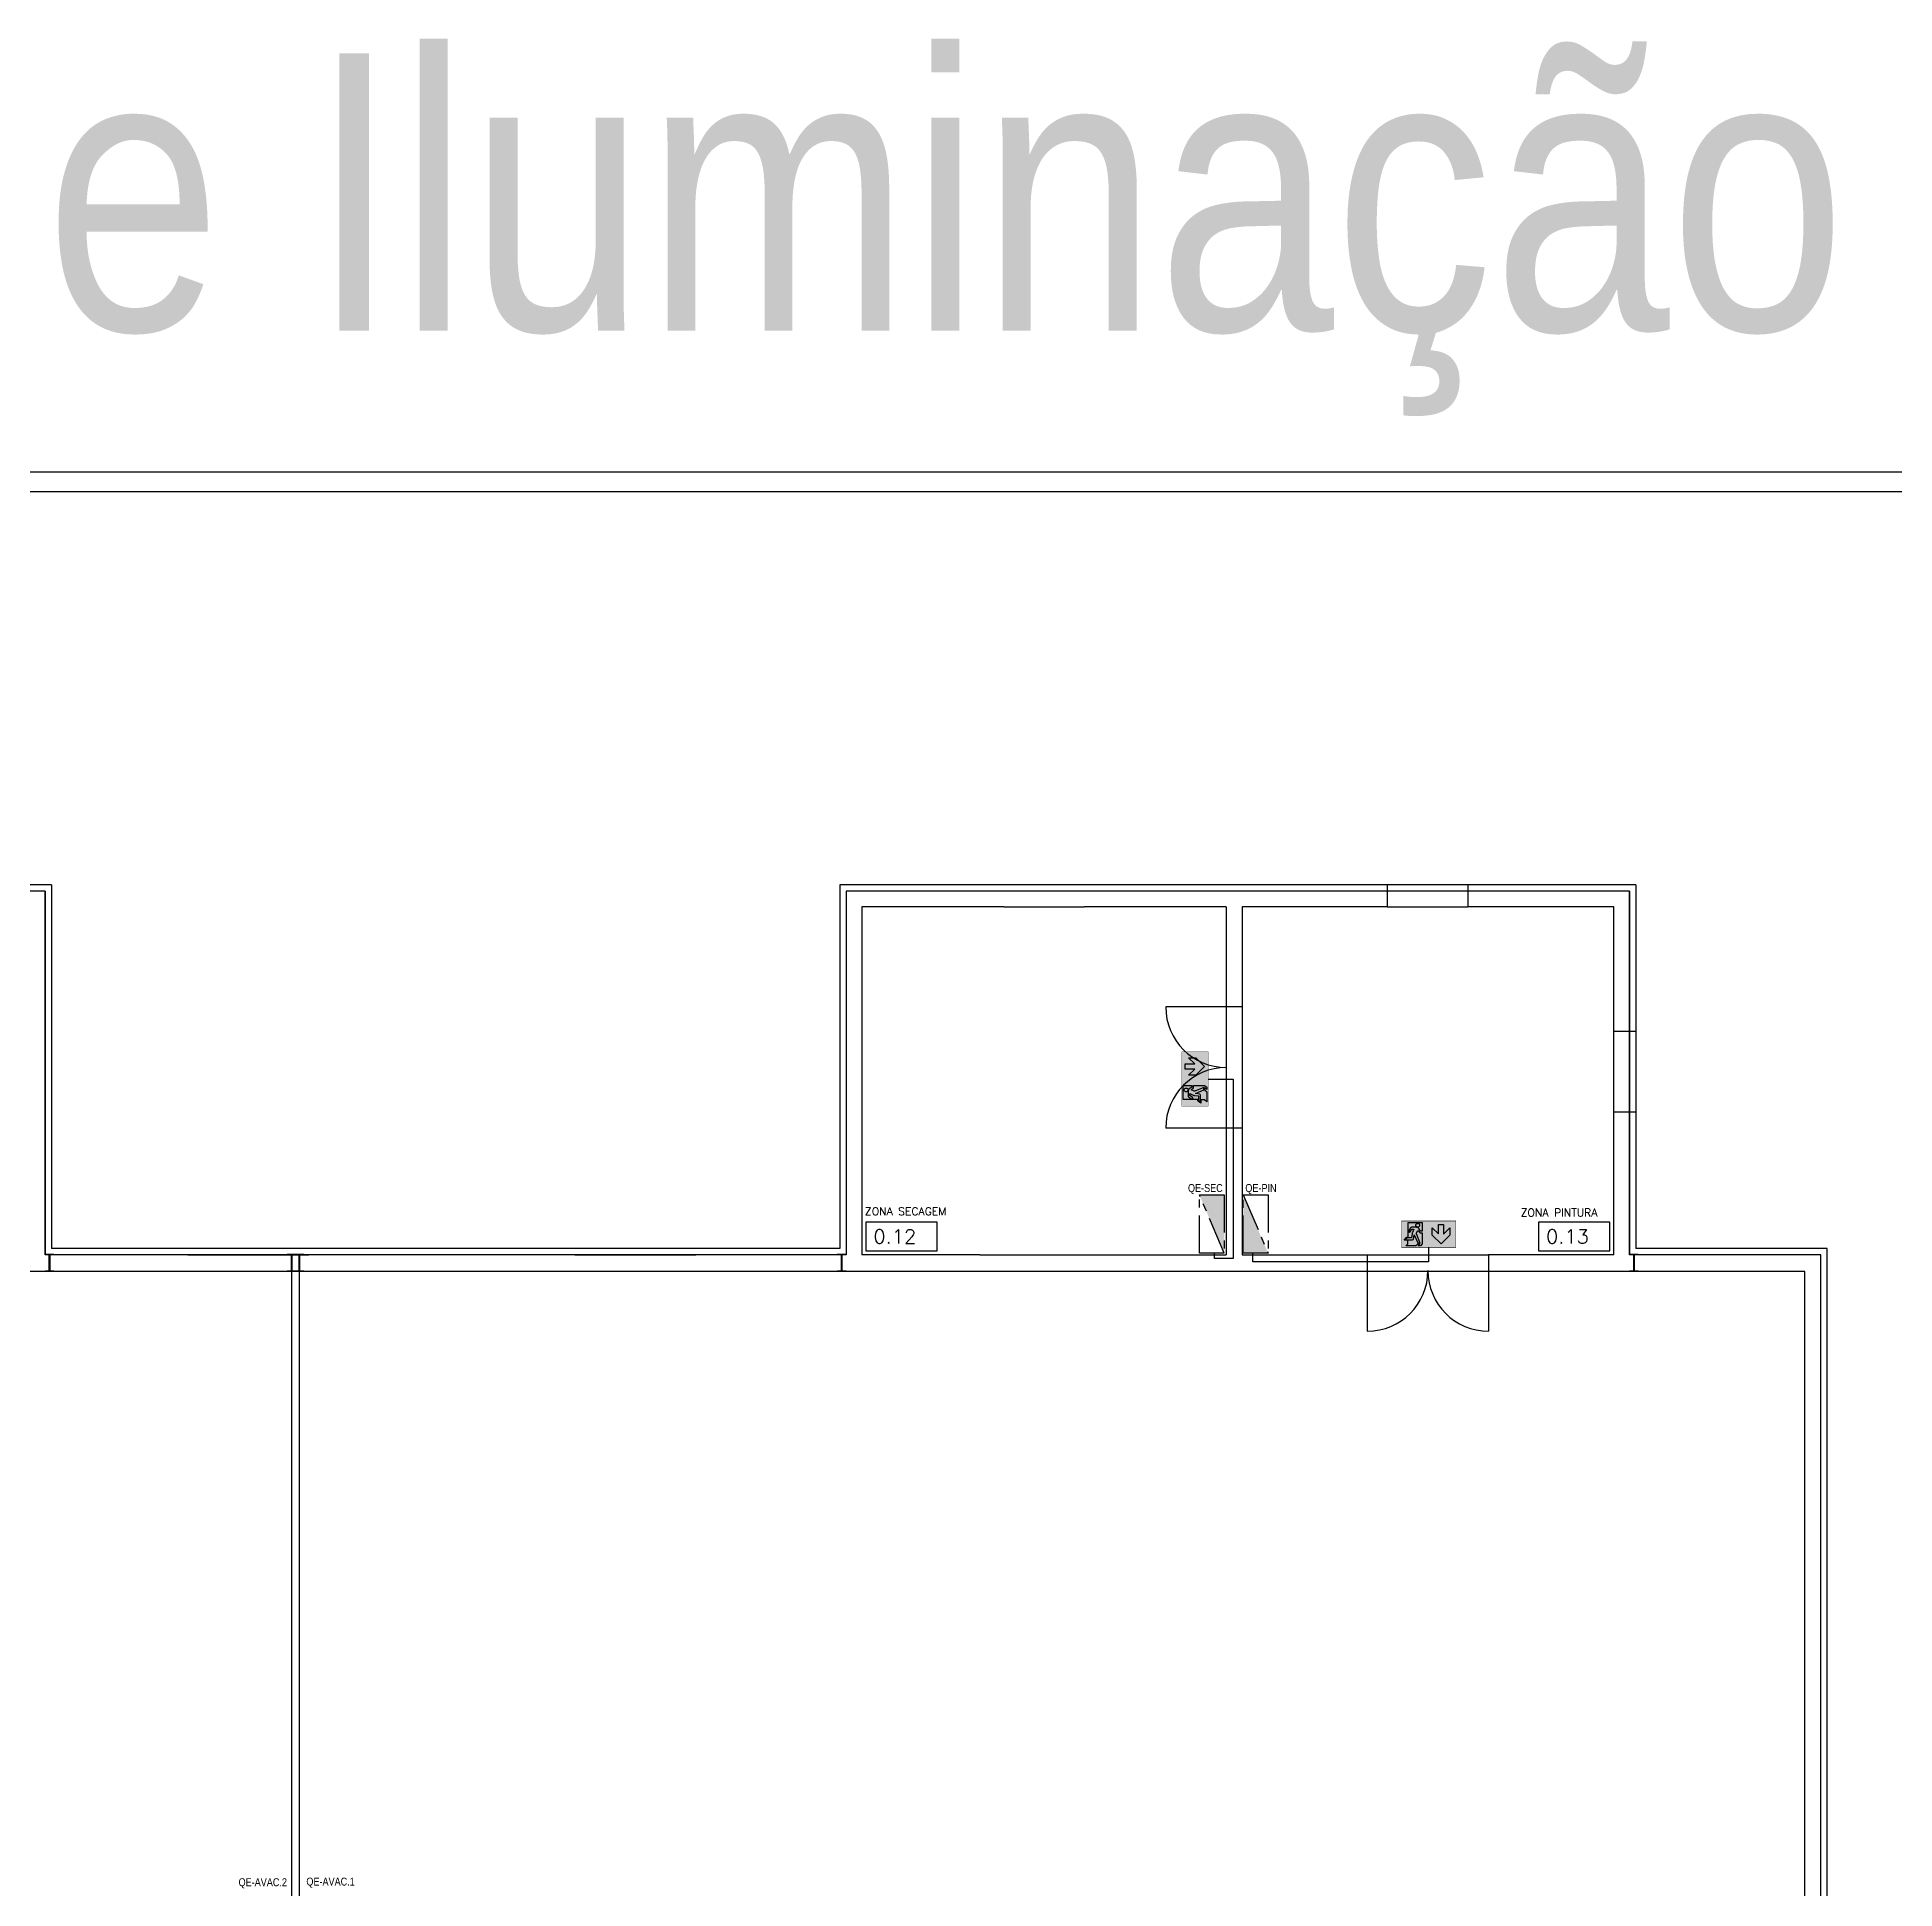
# Model space of a CAD drawing. Header units: millimetres. Extents: x -35961 to -35580, y 154458 to 154764.
# Drawn here: x -35638 to -35614.55, y 154658.54 to 154681.91 of the extents above; entities that cross this region are included whole.
import ezdxf

# ---------------------------------------------------------------- set-up
doc = ezdxf.new("R2010")
doc.units = ezdxf.units.MM
doc.header["$MEASUREMENT"] = 0
doc.linetypes.add('PHANTOM2', pattern=[31.75, 15.875, -3.175, 3.175, -3.175, 3.175, -3.175])
doc.layers.get('0').update_dxf_attribs({"color": 253})
for name, color, linetype in [('0_ARQ', 253, 'Continuous'), ('ELÉCTRICO', 255, 'Continuous'), ('NomesQuadros', 255, 'Continuous'), ('Projecto', 252, 'Continuous'), ('QuadrosEletricos', 80, 'Continuous'), ('Saida_Emergencia', 110, 'Continuous')]:
    doc.layers.add(name, color=color, linetype=linetype)
doc.styles.add('ROMANS', font='romans')
doc.styles.get("Standard").update_dxf_attribs({"font": 'ARIALN.TTF'})

msp = doc.modelspace()

# ---------------------------------------------------------------- hatches: boundary and pattern name
at = {"true_color": 0x006321}
h = msp.add_hatch(color=118, dxfattribs=at)
h.dxf.hatch_style = 1
h.paths.add_polyline_path([(-35623.553, 154668.422), (-35623.553, 154669.108), (-35623.22, 154669.108), (-35623.22, 154668.422)])
h = msp.add_hatch(color=255)
h.dxf.hatch_style = 1
h.paths.add_polyline_path([(-35623.375, 154668.812), (-35623.467, 154668.812), (-35623.389, 154668.89), (-35623.509, 154668.89), (-35623.509, 154668.955), (-35623.388, 154668.955), (-35623.467, 154669.034), (-35623.375, 154669.034), (-35623.264, 154668.923)])
edge = h.paths.add_edge_path(flags=16)
edge.add_arc((-35623.498, 154668.627), 0.024, 0, 360)
edge = h.paths.add_edge_path()
edge.add_line((-35623.403, 154668.685), (-35623.266, 154668.685))
edge.add_line((-35623.266, 154668.685), (-35623.237, 154668.661))
edge.add_line((-35623.237, 154668.661), (-35623.237, 154668.632))
edge.add_line((-35623.237, 154668.632), (-35623.266, 154668.655))
edge.add_line((-35623.266, 154668.655), (-35623.266, 154668.629))
edge.add_line((-35623.266, 154668.629), (-35623.237, 154668.605))
edge.add_line((-35623.237, 154668.605), (-35623.237, 154668.479))
edge.add_line((-35623.237, 154668.479), (-35623.266, 154668.502))
edge.add_line((-35623.266, 154668.502), (-35623.31, 154668.502))
edge.add_line((-35623.31, 154668.502), (-35623.311, 154668.459))
edge.add_line((-35623.311, 154668.459), (-35623.345, 154668.485))
edge.add_arc((-35623.341, 154668.491), 0.00709, 180.1056, 230.9507, ccw=False)
edge.add_line((-35623.348, 154668.49), (-35623.348, 154668.506))
edge.add_line((-35623.348, 154668.506), (-35623.535, 154668.506))
edge.add_line((-35623.535, 154668.506), (-35623.535, 154668.684))
edge.add_line((-35623.535, 154668.684), (-35623.425, 154668.684))
edge.add_line((-35623.425, 154668.684), (-35623.425, 154668.664))
edge.add_line((-35623.425, 154668.664), (-35623.459, 154668.641))
edge.add_arc((-35623.438, 154668.615), 0.0324, 128.6044, 162.3175)
edge.add_arc((-35623.415, 154668.605), 0.0584, 159.3911, 177.594)
edge.add_line((-35623.473, 154668.607), (-35623.473, 154668.551))
edge.add_arc((-35623.457, 154668.551), 0.0156, 181.259, 231.8711)
edge.add_line((-35623.467, 154668.539), (-35623.428, 154668.516))
edge.add_arc((-35623.422, 154668.525), 0.0103, 239.177, 411.463)
edge.add_line((-35623.416, 154668.533), (-35623.451, 154668.555))
edge.add_line((-35623.451, 154668.555), (-35623.451, 154668.581))
edge.add_line((-35623.451, 154668.581), (-35623.409, 154668.561))
edge.add_arc((-35623.395, 154668.592), 0.0346, 246.5633, 258.6714)
edge.add_arc((-35623.334, 154668.89), 0.339, 258.4311, 261.1803)
edge.add_line((-35623.386, 154668.555), (-35623.345, 154668.551))
edge.add_arc((-35623.346, 154668.545), 0.00547, -0.0105, 80.694, ccw=False)
edge.add_line((-35623.34, 154668.545), (-35623.34, 154668.496))
edge.add_arc((-35623.333, 154668.496), 0.00784, 178.0554, 234.9481)
edge.add_line((-35623.337, 154668.49), (-35623.319, 154668.475))
edge.add_arc((-35623.318, 154668.477), 0.00231, 242.5375, 350.7616)
edge.add_line((-35623.316, 154668.477), (-35623.316, 154668.562))
edge.add_arc((-35623.33, 154668.56), 0.0147, 9.274, 65.4416)
edge.add_line((-35623.324, 154668.573), (-35623.377, 154668.583))
edge.add_line((-35623.377, 154668.583), (-35623.275, 154668.63))
edge.add_arc((-35623.277, 154668.635), 0.00542, 289.4623, 360)
edge.add_line((-35623.272, 154668.635), (-35623.272, 154668.658))
edge.add_line((-35623.272, 154668.658), (-35623.388, 154668.611))
edge.add_line((-35623.388, 154668.611), (-35623.394, 154668.61))
edge.add_line((-35623.394, 154668.61), (-35623.434, 154668.63))
edge.add_line((-35623.434, 154668.63), (-35623.406, 154668.652))
edge.add_arc((-35623.413, 154668.66), 0.0102, 312.1436, 360)
edge.add_line((-35623.403, 154668.66), (-35623.403, 154668.685))
h = msp.add_hatch(color=118, dxfattribs=at)
h.dxf.hatch_style = 1
h.paths.add_polyline_path([(-35620.779, 154666.973), (-35620.094, 154666.973), (-35620.094, 154666.641), (-35620.779, 154666.641)])
h = msp.add_hatch(color=255)
h.dxf.hatch_style = 1
h.paths.add_polyline_path([(-35620.39, 154666.796), (-35620.39, 154666.888), (-35620.312, 154666.809), (-35620.312, 154666.93), (-35620.247, 154666.93), (-35620.247, 154666.808), (-35620.168, 154666.888), (-35620.168, 154666.796), (-35620.279, 154666.685)])
edge = h.paths.add_edge_path(flags=16)
edge.add_arc((-35620.574, 154666.919), 0.024, 0, 360)
edge = h.paths.add_edge_path()
edge.add_line((-35620.517, 154666.824), (-35620.517, 154666.686))
edge.add_line((-35620.517, 154666.686), (-35620.54, 154666.658))
edge.add_line((-35620.54, 154666.658), (-35620.57, 154666.658))
edge.add_line((-35620.57, 154666.658), (-35620.547, 154666.686))
edge.add_line((-35620.547, 154666.686), (-35620.572, 154666.686))
edge.add_line((-35620.572, 154666.686), (-35620.596, 154666.658))
edge.add_line((-35620.596, 154666.658), (-35620.723, 154666.658))
edge.add_line((-35620.723, 154666.658), (-35620.7, 154666.686))
edge.add_line((-35620.7, 154666.686), (-35620.7, 154666.73))
edge.add_line((-35620.7, 154666.73), (-35620.743, 154666.731))
edge.add_line((-35620.743, 154666.731), (-35620.717, 154666.766))
edge.add_arc((-35620.711, 154666.761), 0.00709, 90.1056, 140.9507, ccw=False)
edge.add_line((-35620.711, 154666.768), (-35620.696, 154666.768))
edge.add_line((-35620.696, 154666.768), (-35620.696, 154666.956))
edge.add_line((-35620.696, 154666.956), (-35620.518, 154666.956))
edge.add_line((-35620.518, 154666.956), (-35620.518, 154666.845))
edge.add_line((-35620.518, 154666.845), (-35620.538, 154666.845))
edge.add_line((-35620.538, 154666.845), (-35620.561, 154666.879))
edge.add_arc((-35620.586, 154666.859), 0.0324, 38.6044, 72.3175)
edge.add_arc((-35620.597, 154666.835), 0.0584, 69.3911, 87.594)
edge.add_line((-35620.594, 154666.894), (-35620.651, 154666.894))
edge.add_arc((-35620.651, 154666.878), 0.0156, 91.259, 141.8711)
edge.add_line((-35620.663, 154666.888), (-35620.686, 154666.848))
edge.add_arc((-35620.677, 154666.843), 0.0103, 149.177, 321.463)
edge.add_line((-35620.669, 154666.836), (-35620.647, 154666.872))
edge.add_line((-35620.647, 154666.872), (-35620.621, 154666.872))
edge.add_line((-35620.621, 154666.872), (-35620.641, 154666.829))
edge.add_arc((-35620.609, 154666.816), 0.0346, 156.5633, 168.6714)
edge.add_arc((-35620.311, 154666.754), 0.339, 168.4311, 171.1803)
edge.add_line((-35620.646, 154666.806), (-35620.651, 154666.765))
edge.add_arc((-35620.656, 154666.766), 0.00547, 269.9895, 350.694, ccw=False)
edge.add_line((-35620.656, 154666.761), (-35620.705, 154666.761))
edge.add_arc((-35620.706, 154666.753), 0.00784, 88.0554, 144.9481)
edge.add_line((-35620.712, 154666.758), (-35620.727, 154666.74))
edge.add_arc((-35620.725, 154666.739), 0.00231, 152.5375, 260.7616)
edge.add_line((-35620.725, 154666.736), (-35620.639, 154666.736))
edge.add_arc((-35620.642, 154666.751), 0.0147, 279.274, 335.4416)
edge.add_line((-35620.628, 154666.745), (-35620.618, 154666.797))
edge.add_line((-35620.618, 154666.797), (-35620.572, 154666.696))
edge.add_arc((-35620.566, 154666.698), 0.00542, 199.4623, 270)
edge.add_line((-35620.566, 154666.692), (-35620.544, 154666.692))
edge.add_line((-35620.544, 154666.692), (-35620.591, 154666.809))
edge.add_line((-35620.591, 154666.809), (-35620.592, 154666.814))
edge.add_line((-35620.592, 154666.814), (-35620.572, 154666.855))
edge.add_line((-35620.572, 154666.855), (-35620.549, 154666.827))
edge.add_arc((-35620.542, 154666.834), 0.0102, 222.1436, 270)
edge.add_line((-35620.542, 154666.824), (-35620.517, 154666.824))
at = {"layer": 'QuadrosEletricos', "linetype": 'PHANTOM2', "ltscale": 0.03}
h = msp.add_hatch(color=256, dxfattribs=at)
h.dxf.hatch_style = 1
h.paths.add_polyline_path([(-35623.015, 154667.302), (-35623.33, 154667.302), (-35623.015, 154666.566)])
h = msp.add_hatch(color=256, dxfattribs=at)
h.dxf.hatch_style = 1
h.paths.add_polyline_path([(-35622.777, 154666.565), (-35622.462, 154666.565), (-35622.777, 154667.302)])

# ---------------------------------------------------------------- linework, layer by layer
at = {"color": 255, "const_width": 0.005}
for points in [[(-35623.553, 154668.422), (-35623.553, 154669.108), (-35623.22, 154669.108), (-35623.22, 154668.422)], [(-35620.779, 154666.973), (-35620.094, 154666.973), (-35620.094, 154666.641), (-35620.779, 154666.641)]]:
    msp.add_lwpolyline(points, close=True, dxfattribs=at)
at = {"color": 255}
for points in [[(-35623.375, 154668.812), (-35623.467, 154668.812), (-35623.389, 154668.89), (-35623.509, 154668.89), (-35623.509, 154668.955), (-35623.388, 154668.955), (-35623.467, 154669.034), (-35623.375, 154669.034), (-35623.264, 154668.923)], [(-35620.39, 154666.796), (-35620.39, 154666.888), (-35620.312, 154666.809), (-35620.312, 154666.93), (-35620.247, 154666.93), (-35620.247, 154666.808), (-35620.168, 154666.888), (-35620.168, 154666.796), (-35620.279, 154666.685)]]:
    msp.add_lwpolyline(points, close=True, dxfattribs=at)
for points in [[(-35623.403, 154668.685), (-35623.266, 154668.685), (-35623.237, 154668.661), (-35623.237, 154668.632), (-35623.266, 154668.655), (-35623.266, 154668.629), (-35623.237, 154668.605), (-35623.237, 154668.479), (-35623.266, 154668.502), (-35623.31, 154668.502), (-35623.311, 154668.459), (-35623.345, 154668.485, -0.225567), (-35623.348, 154668.49), (-35623.348, 154668.506), (-35623.535, 154668.506), (-35623.535, 154668.684), (-35623.425, 154668.684), (-35623.425, 154668.664), (-35623.459, 154668.641, 0.148172), (-35623.469, 154668.625, 0.079593), (-35623.473, 154668.607), (-35623.473, 154668.551, 0.224499), (-35623.467, 154668.539), (-35623.428, 154668.516, 0.934851), (-35623.416, 154668.533), (-35623.451, 154668.555), (-35623.451, 154668.581), (-35623.409, 154668.561, 0.052881), (-35623.402, 154668.558, 0.011996), (-35623.386, 154668.555), (-35623.345, 154668.551, -0.367456), (-35623.34, 154668.545), (-35623.34, 154668.496, 0.253469), (-35623.337, 154668.49), (-35623.319, 154668.475, 0.510758), (-35623.316, 154668.477), (-35623.316, 154668.562, 0.250105), (-35623.324, 154668.573), (-35623.377, 154668.583), (-35623.275, 154668.63, 0.31788), (-35623.272, 154668.635), (-35623.272, 154668.658), (-35623.388, 154668.611), (-35623.394, 154668.61), (-35623.434, 154668.63), (-35623.406, 154668.652, 0.211902), (-35623.403, 154668.66), (-35623.403, 154668.685)], [(-35620.517, 154666.824), (-35620.517, 154666.686), (-35620.54, 154666.658), (-35620.57, 154666.658), (-35620.547, 154666.686), (-35620.572, 154666.686), (-35620.596, 154666.658), (-35620.723, 154666.658), (-35620.7, 154666.686), (-35620.7, 154666.73), (-35620.743, 154666.731), (-35620.717, 154666.766, -0.225567), (-35620.711, 154666.768), (-35620.696, 154666.768), (-35620.696, 154666.956), (-35620.518, 154666.956), (-35620.518, 154666.845), (-35620.538, 154666.845), (-35620.561, 154666.879, 0.148172), (-35620.576, 154666.89, 0.079593), (-35620.594, 154666.894), (-35620.651, 154666.894, 0.224499), (-35620.663, 154666.888), (-35620.686, 154666.848, 0.934851), (-35620.669, 154666.836), (-35620.647, 154666.872), (-35620.621, 154666.872), (-35620.641, 154666.829, 0.052881), (-35620.643, 154666.822, 0.011996), (-35620.646, 154666.806), (-35620.651, 154666.765, -0.367456), (-35620.656, 154666.761), (-35620.705, 154666.761, 0.253469), (-35620.712, 154666.758), (-35620.727, 154666.74, 0.510758), (-35620.725, 154666.736), (-35620.639, 154666.736, 0.250105), (-35620.628, 154666.745), (-35620.618, 154666.797), (-35620.572, 154666.696, 0.31788), (-35620.566, 154666.692), (-35620.544, 154666.692), (-35620.591, 154666.809), (-35620.592, 154666.814), (-35620.572, 154666.855), (-35620.549, 154666.827, 0.211902), (-35620.542, 154666.824), (-35620.517, 154666.824)]]:
    msp.add_lwpolyline(points, format="xyb", close=True, dxfattribs=at)
for centre in [(-35623.498, 154668.627), (-35620.574, 154666.919)]:
    msp.add_circle(centre, 0.024, dxfattribs=at)
at = {"layer": '0_ARQ'}
for points in [[(-35669.887, 154676.428), (-35579.887, 154676.428), (-35579.887, 154617.228), (-35669.887, 154617.228)], [(-35579.887, 154617.228), (-35667.637, 154617.228), (-35667.637, 154676.428), (-35579.887, 154676.428)], [(-35580.137, 154617.478), (-35667.387, 154617.478), (-35667.387, 154676.178), (-35580.137, 154676.178)]]:
    msp.add_lwpolyline(points, close=True, dxfattribs=at)
at = {"layer": 'ELÉCTRICO', "color": 8, "linetype": 'Continuous', "ltscale": 0.03}
for p, q in [((-35634.79, 154666.345, 0), (-35634.79, 154638.947, 0)), ((-35634.79, 154666.345, 0), (-35634.79, 154638.947, 0)), ((-35634.79, 154666.345, 0), (-35634.79, 154638.947, 0)), ((-35634.79, 154666.345, 0), (-35634.79, 154638.947, 0)), ((-35634.79, 154666.345, 0), (-35634.79, 154638.947, 0)), ((-35634.79, 154666.345, 0), (-35634.79, 154638.947, 0)), ((-35634.693, 154666.345, 0), (-35634.693, 154638.947, 0))]:
    msp.add_line(p, q, dxfattribs=at)
at = {"layer": 'Projecto'}
for p, q in [((-35637.82, 154671.217, 0), (-35653.025, 154671.217, 0)), ((-35637.9, 154671.137, 0), (-35647.79, 154671.137, 0)), ((-35637.9, 154666.547, 0), (-35637.9, 154671.137, 0)), ((-35637.9, 154671.137, 0), (-35637.9, 154670.937, 0)), ((-35637.82, 154671.217, 0), (-35637.82, 154666.627, 0)), ((-35617.82, 154671.217, 0), (-35627.87, 154671.217, 0)), ((-35627.87, 154671.217, 0), (-35627.87, 154666.627, 0)), ((-35617.9, 154671.137, 0), (-35627.79, 154671.137, 0)), ((-35627.79, 154671.137, 0), (-35627.79, 154666.547, 0)), ((-35620.96, 154671.217, 0), (-35620.96, 154670.937, 0)), ((-35619.94, 154671.217, 0), (-35619.94, 154670.937, 0)), ((-35617.9, 154666.547, 0), (-35617.9, 154671.137, 0)), ((-35617.9, 154671.137, 0), (-35617.9, 154670.937, 0)), ((-35617.82, 154671.217, 0), (-35617.82, 154666.627, 0)), ((-35637.9, 154670.937, 0), (-35637.9, 154666.547, 0)), ((-35625.8, 154670.937, 0), (-35627.59, 154670.937, 0)), ((-35627.59, 154670.937, 0), (-35627.59, 154668.077, 0)), ((-35625.8, 154670.937, 0), (-35624.78, 154670.937, 0)), ((-35622.99, 154670.937, 0), (-35624.78, 154670.937, 0)), ((-35622.99, 154670.937, 0), (-35622.99, 154668.077, 0)), ((-35620.96, 154670.937, 0), (-35622.79, 154670.937, 0)), ((-35622.79, 154670.937, 0), (-35622.79, 154666.547, 0)), ((-35620.96, 154670.937, 0), (-35619.94, 154670.937, 0)), ((-35618.1, 154670.937, 0), (-35619.94, 154670.937, 0)), ((-35618.1, 154666.547, 0), (-35618.1, 154670.937, 0)), ((-35617.9, 154670.937, 0), (-35617.9, 154666.547, 0)), ((-35622.99, 154669.675, 0), (-35623.755, 154669.675, 0)), ((-35622.79, 154669.675, 0), (-35622.99, 154669.675, 0)), ((-35618.1, 154669.37, 0), (-35617.82, 154669.37, 0)), ((-35618.1, 154668.35, 0), (-35617.82, 154668.35, 0)), ((-35627.59, 154668.077, 0), (-35627.59, 154666.547, 0)), ((-35622.99, 154668.145, 0), (-35623.755, 154668.145, 0)), ((-35622.79, 154668.145, 0), (-35622.99, 154668.145, 0)), ((-35622.99, 154668.077, 0), (-35622.99, 154666.547, 0)), ((-35627.87, 154666.627, 0), (-35637.82, 154666.627, 0)), ((-35636.1, 154666.547, 0), (-35634.57, 154666.547, 0)), ((-35631.215, 154666.547, 0), (-35629.685, 154666.547, 0)), ((-35626.1, 154666.547, 0), (-35624.57, 154666.547, 0)), ((-35624.57, 154666.547, 0), (-35622.99, 154666.547, 0)), ((-35622.79, 154666.547, 0), (-35621.21, 154666.547, 0)), ((-35621.21, 154666.547, 0), (-35621.21, 154666.347, 0)), ((-35621.21, 154666.547, 0), (-35619.68, 154666.547, 0)), ((-35619.68, 154666.547, 0), (-35619.68, 154666.347, 0)), ((-35615.407, 154666.627, 0), (-35617.82, 154666.627, 0)), ((-35615.407, 154629.287, 0), (-35615.407, 154666.627, 0)), ((-35621.21, 154666.347, 0), (-35621.21, 154665.582, 0)), ((-35619.68, 154666.347, 0), (-35619.68, 154665.582, 0))]:
    msp.add_line(p, q, dxfattribs=at)
at = {"layer": 'Projecto', "elevation": 0}
for points in [[(-35626.64, 154666.957), (-35627.54, 154666.957), (-35627.54, 154666.597), (-35626.64, 154666.597)], [(-35618.15, 154666.957), (-35619.05, 154666.957), (-35619.05, 154666.597), (-35618.15, 154666.597)], [(-35637.79, 154666.556), (-35637.79, 154666.547), (-35637.842, 154666.547), (-35637.842, 154666.345), (-35637.79, 154666.345), (-35637.79, 154666.336), (-35637.9, 154666.336), (-35637.9, 154666.345), (-35637.848, 154666.345), (-35637.848, 154666.547), (-35637.9, 154666.547), (-35637.9, 154666.556), (-35637.9, 154666.556)], [(-35634.733, 154666.556), (-35634.733, 154666.547), (-35634.785, 154666.547), (-35634.785, 154666.345), (-35634.733, 154666.345), (-35634.733, 154666.336), (-35634.843, 154666.336), (-35634.843, 154666.345), (-35634.79, 154666.345), (-35634.79, 154666.547), (-35634.843, 154666.547), (-35634.843, 154666.556), (-35634.843, 154666.556)], [(-35634.733, 154666.556), (-35634.733, 154666.547), (-35634.785, 154666.547), (-35634.785, 154666.345), (-35634.733, 154666.345), (-35634.733, 154666.336), (-35634.843, 154666.336), (-35634.843, 154666.345), (-35634.79, 154666.345), (-35634.79, 154666.547), (-35634.843, 154666.547), (-35634.843, 154666.556), (-35634.843, 154666.556)], [(-35634.733, 154666.556), (-35634.733, 154666.547), (-35634.785, 154666.547), (-35634.785, 154666.345), (-35634.733, 154666.345), (-35634.733, 154666.336), (-35634.843, 154666.336), (-35634.843, 154666.345), (-35634.79, 154666.345), (-35634.79, 154666.547), (-35634.843, 154666.547), (-35634.843, 154666.556), (-35634.843, 154666.556)], [(-35634.733, 154666.556), (-35634.733, 154666.547), (-35634.785, 154666.547), (-35634.785, 154666.345), (-35634.733, 154666.345), (-35634.733, 154666.336), (-35634.843, 154666.336), (-35634.843, 154666.345), (-35634.79, 154666.345), (-35634.79, 154666.547), (-35634.843, 154666.547), (-35634.843, 154666.556), (-35634.843, 154666.556)], [(-35634.635, 154666.556), (-35634.635, 154666.547), (-35634.687, 154666.547), (-35634.687, 154666.345), (-35634.635, 154666.345), (-35634.635, 154666.336), (-35634.745, 154666.336), (-35634.745, 154666.345), (-35634.693, 154666.345), (-35634.693, 154666.547), (-35634.745, 154666.547), (-35634.745, 154666.556), (-35634.745, 154666.556)], [(-35627.79, 154666.556), (-35627.79, 154666.547), (-35627.842, 154666.547), (-35627.842, 154666.345), (-35627.79, 154666.345), (-35627.79, 154666.336), (-35627.9, 154666.336), (-35627.9, 154666.345), (-35627.848, 154666.345), (-35627.848, 154666.547), (-35627.9, 154666.547), (-35627.9, 154666.556), (-35627.9, 154666.556)], [(-35617.79, 154666.556), (-35617.79, 154666.547), (-35617.842, 154666.547), (-35617.842, 154666.345), (-35617.79, 154666.345), (-35617.79, 154666.336), (-35617.9, 154666.336), (-35617.9, 154666.345), (-35617.848, 154666.345), (-35617.848, 154666.547), (-35617.9, 154666.547), (-35617.9, 154666.556), (-35617.9, 154666.556)]]:
    msp.add_lwpolyline(points, close=True, dxfattribs=at)
for points in [[(-35647.335, 154629.358), (-35615.487, 154629.358), (-35615.487, 154666.547), (-35617.9, 154666.547)], [(-35627.79, 154666.547), (-35637.9, 154666.547)], [(-35626.1, 154666.547), (-35627.59, 154666.547)], [(-35618.1, 154666.547), (-35619.68, 154666.547)], [(-35615.687, 154629.567), (-35615.687, 154666.336), (-35652.745, 154666.336), (-35652.745, 154638.947), (-35645.815, 154638.947)]]:
    msp.add_lwpolyline(points, dxfattribs=at)
at = {"layer": 'Projecto'}
for centre, start, end in [((-35622.99, 154669.675, 0), 180, 270), ((-35622.99, 154668.145, 0), 90, 180), ((-35621.21, 154666.347, 0), 270, 0), ((-35619.68, 154666.347, 0), 180, 270)]:
    msp.add_arc(centre, 0.765, start, end, dxfattribs=at)
at = {"layer": 'QuadrosEletricos', "linetype": 'PHANTOM2', "ltscale": 0.03}
for p, q in [((-35623.015, 154666.566, 0), (-35623.33, 154667.302, 0)), ((-35622.777, 154667.302, 0), (-35622.462, 154666.565, 0))]:
    msp.add_line(p, q, dxfattribs=at)
at = {"layer": 'QuadrosEletricos', "linetype": 'PHANTOM2', "ltscale": 0.03, "elevation": 0}
for points in [[(-35623.33, 154666.566), (-35623.33, 154667.302), (-35623.015, 154667.302), (-35623.015, 154666.566)], [(-35622.462, 154667.302), (-35622.462, 154666.565), (-35622.777, 154666.565), (-35622.777, 154667.302)]]:
    msp.add_lwpolyline(points, close=True, dxfattribs=at)
at = {"layer": 'Saida_Emergencia', "linetype": 'Continuous', "ltscale": 0.03}
for p, q in [((-35623.22, 154668.765), (-35622.905, 154668.765)), ((-35622.905, 154668.765), (-35622.905, 154666.501)), ((-35620.437, 154666.641), (-35620.437, 154666.456)), ((-35623.137, 154666.501), (-35623.137, 154666.566)), ((-35622.905, 154666.501), (-35623.137, 154666.501)), ((-35622.657, 154666.456), (-35622.657, 154666.565)), ((-35620.437, 154666.456), (-35622.657, 154666.456))]:
    msp.add_line(p, q, dxfattribs=at)

# ---------------------------------------------------------------- texts
at = {"color": 0, "style": 'ROMANS'}
for s, p in [('ZONA SECAGEM', (-35627.552, 154667.045, 0)), ('ZONA PINTURA', (-35619.274, 154667.029, 0))]:
    msp.add_text(s, height=0.1, dxfattribs=at).set_placement(p)
at = {"layer": 'ELÉCTRICO', "linetype": 'Continuous', "ltscale": 0.03}
msp.add_text('Planta de Iluminação de Emergência', height=3.5, dxfattribs=at).set_placement((-35652.611, 154678.21))
at = {"layer": 'NomesQuadros', "color": 3, "linetype": 'PHANTOM2', "ltscale": 0.03}
for s, p in [('QE-SEC', (-35623.474, 154667.339, 0)), ('QE-PIN', (-35622.75, 154667.339, 0)), ('QE-AVAC.2', (-35635.458, 154658.578, 0)), ('QE-AVAC.1', (-35634.602, 154658.586, 0))]:
    msp.add_text(s, height=0.1, dxfattribs=at).set_placement(p)
at = {"layer": 'Projecto', "style": 'ROMANS'}
for s, p in [(' 0.12', (-35627.568, 154666.687, 0)), (' 0.13', (-35619.078, 154666.687, 0))]:
    msp.add_text(s, height=0.18, dxfattribs=at).set_placement(p)

doc.saveas('drawing.dxf')
